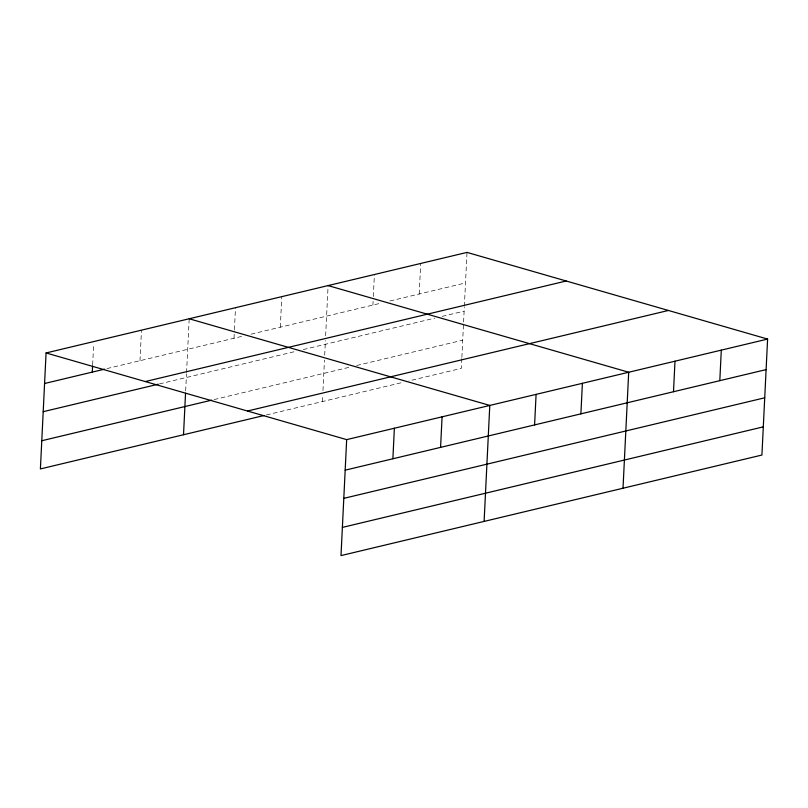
<?xml version="1.0" encoding="UTF-8"?>
<svg xmlns="http://www.w3.org/2000/svg" width="808" height="808" viewBox="0 0 808 808"><rect width="100%" height="100%" fill="white"/><g stroke="black" fill="none" stroke-linecap="round" stroke-linejoin="round"><path stroke-width="0.61" stroke-dasharray="4.04 3.03" d="M92.647 364.772L93.657 344.006M139.986 360.701L141.481 330.159M185.668 390.82L186.496 373.821M186.557 372.599L189.193 318.766M233.997 338.249L234.36 330.916M234.421 329.694L235.492 307.707M280.305 327.19L281.79 296.647M322.422 401.566L322.725 395.435M322.968 390.527L324.452 360.055M324.695 355.217L325.402 340.643M325.644 335.734L328.099 285.588M372.902 305.06L373.084 301.404M373.326 296.516L374.397 274.518M419.211 294.001L420.705 263.459M461.812 358.57L461.328 368.377L408.939 380.901M461.873 357.348L464.307 307.464M464.368 306.232L467.004 252.399M106.959 368.589L242.531 336.209M251.056 334.169L381.437 303.03M389.961 300.99L465.509 282.941M159.408 383.931L294.758 351.601M303.293 349.561L434.886 318.12M442.198 316.372L464.135 311.141M214.14 399.566L350.611 366.963M356.702 365.509L462.711 340.188M266.377 414.948L402.849 382.356"/><path stroke-width="1.21" d="M767.6 339.067L346.672 439.623L340.996 555.601L761.924 455.045L767.6 339.067L467.004 252.399L46.076 352.955L40.4 468.933L263.933 415.534M92.284 372.104L92.587 365.994M183.517 434.744L185.547 393.233M392.88 458.762L394.375 428.22M440.582 447.369L442.077 416.827M484.113 521.413L489.789 405.434L189.193 318.766M534.593 424.917L536.088 394.375M580.891 413.848L582.386 383.305M623.019 488.224L628.695 372.246L328.099 285.588M673.498 391.729L674.993 361.186M719.807 380.669L721.302 350.127M44.581 383.497L104.515 369.175M145.268 381.558L566.196 281.002M43.198 411.686L158.186 384.224M41.784 440.734L211.706 400.152M247.47 411.019L668.408 310.464M345.178 470.165L766.105 369.609M343.794 498.354L764.732 397.799M342.38 527.402L763.308 426.856M46.076 352.955L346.672 439.623"/></g></svg>
